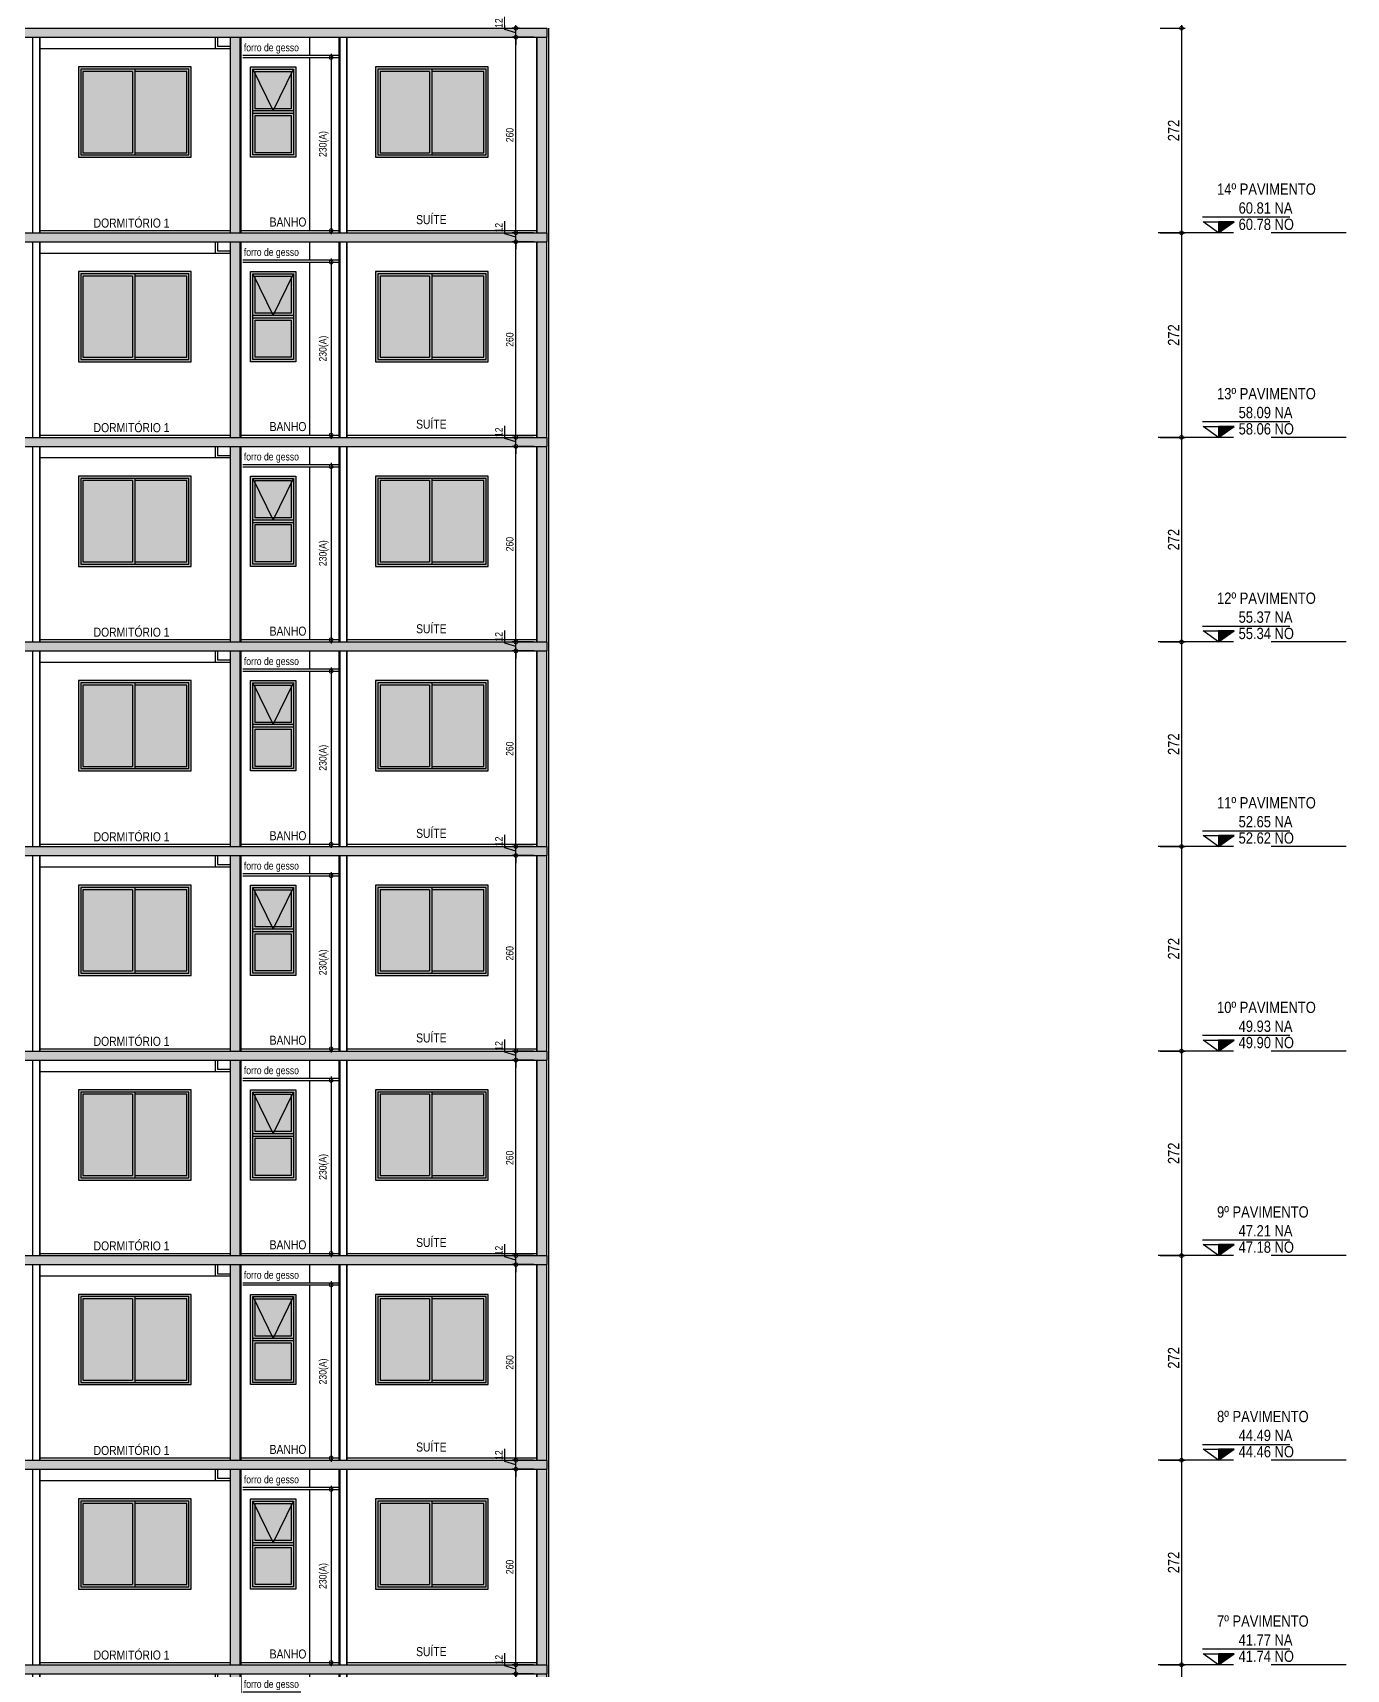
# Model space of a CAD drawing. Header units: metres. Extents: x -9138 to -7768, y 20 to 184.
# Drawn here: x -9002.3 to -8984.84, y 41.68 to 63.44 of the extents above; entities that cross this region are included whole.
import ezdxf
from ezdxf.enums import TextEntityAlignment as Align

# ---------------------------------------------------------------- set-up
doc = ezdxf.new("R2010")
doc.units = ezdxf.units.M
doc.linetypes.add('CTE ELEV$0$DASHEDX2', pattern=[1.5, 1, -0.5])
for name, color, linetype in [('ARQ-DIM EMBASAM', 2, 'Continuous'), ('CTE ELEV$0$ARQ-ALV ACAB', 4, 'Continuous'), ('CTE ELEV$0$ARQ-ALV OSSO', 5, 'Continuous'), ('CTE ELEV$0$ARQ-AUX1', 1, 'Continuous'), ('CTE ELEV$0$ARQ-CAX', 1, 'Continuous'), ('CTE ELEV$0$ARQ-DIM', 2, 'Continuous'), ('CTE ELEV$0$ARQ-EST', 2, 'Continuous'), ('CTE ELEV$0$ARQ-PRJ', 7, 'CTE ELEV$0$DASHEDX2'), ('CTE ELEV$0$ARQ-SIM', 1, 'Continuous'), ('CTE ELEV$0$ARQ-TXT', 2, 'Continuous'), ('CTE ELEV$0$ES-CORTE', 2, 'Continuous')]:
    doc.layers.add(name, color=color, linetype=linetype)
doc.layers.add('CTE ELEV$0$COR-CAIX', color=7, linetype='Continuous', true_color=0x45494e)
doc.styles.add('CTE ELEV$0$Adesa', font='ARIALN.TTF')
doc.dimstyles.new('CTE ELEV$0$ADESA 1-0050', dxfattribs={"dimtxt": 0.1, "dimasz": 0.1, "dimexe": 0.05, "dimexo": 0.05, "dimgap": 0.03, "dimtad": 1, "dimdec": 1, "dimlfac": 100, "dimzin": 12, "dimtxsty": 'CTE ELEV$0$Adesa', "dimblk": 'CTE ELEV$0$_DotSmall', "dimcen": 1, "dimdle": 0.05, "dimclrd": 1, "dimclre": 1, "dimclrt": 256, "dimazin": 3, "dimtm": 1e-09, "dimtfac": 1, "dimtdec": 1, "dimtmove": 1, "dimatfit": 0, "dimldrblk": 'CTE ELEV$0$_DotSmall', "dimfxl": 0.8, "dimtvp": 2, "dimtolj": 1, "dimtzin": 0, "dimarcsym": 0})

# ---------------------------------------------------------------- blocks, each defined once
blk = doc.blocks.new('CTE ELEV$0$V J 150x120')
at = {"layer": 'CTE ELEV$0$COR-CAIX'}
h = blk.add_hatch(color=256, dxfattribs=at)
h.dxf.hatch_style = 1
h.paths.add_polyline_path([(1.5, 1.2), (0, 1.2), (0, 0), (1.5, 0)])
h = blk.add_hatch(color=254, dxfattribs=at)
h.dxf.hatch_style = 1
h.paths.add_polyline_path([(0.72, 1.14), (0.06, 1.14), (0.06, 0.06), (0.72, 0.06)])
h.paths.add_polyline_path([(0.75, 0.06), (1.44, 0.06), (1.44, 1.14), (0.75, 1.14)])
for points in [[(1.5, 1.2), (0, 1.2), (0, 0), (1.5, 0)], [(1.47, 1.17), (0.03, 1.17), (0.03, 0.03), (1.47, 0.03)]]:
    blk.add_lwpolyline(points, close=True)
for points in [[(0.72, 1.14), (0.06, 1.14), (0.06, 0.06), (0.72, 0.06)], [(0.72, 1.14), (0.72, 0.06)], [(0.75, 1.17), (0.75, 0.03)], [(0.75, 0.06), (1.44, 0.06), (1.44, 1.14), (0.75, 1.14)]]:
    blk.add_lwpolyline(points)
blk = doc.blocks.new('CTE ELEV$0$V J 80x60')
at = {"layer": 'CTE ELEV$0$COR-CAIX'}
h = blk.add_hatch(color=256, dxfattribs=at)
h.dxf.hatch_style = 1
h.paths.add_polyline_path([(0, 1.2), (0.6, 1.2), (0.6, 0), (0, 0)])
h = blk.add_hatch(color=254, dxfattribs=at)
h.dxf.hatch_style = 1
h.paths.add_polyline_path([(0.54, 0.555), (0.06, 0.555), (0.06, 0.06), (0.54, 0.06)])
h.paths.add_polyline_path([(0.06, 1.108), (0.06, 0.645), (0.285, 0.645)], flags=17)
h.paths.add_polyline_path([(0.54, 1.108), (0.54, 1.14), (0.06, 1.14), (0.06, 1.108), (0.285, 0.645), (0.315, 0.645)])
h.paths.add_polyline_path([(0.54, 1.108), (0.315, 0.645), (0.54, 0.645)], flags=17)
at = {"layer": 'CTE ELEV$0$ARQ-CAX', "flags": 128}
for points in [[(0, 1.2), (0.6, 1.2), (0.6, 0), (0, 0)], [(0.03, 1.17), (0.57, 1.17), (0.57, 0.615), (0.03, 0.615)], [(0.03, 1.17), (0.57, 1.17), (0.57, 0.03), (0.03, 0.03)], [(0.06, 1.14), (0.54, 1.14), (0.54, 0.645), (0.06, 0.645)], [(0.03, 0.585), (0.57, 0.585), (0.57, 0.03), (0.03, 0.03)], [(0.06, 0.555), (0.54, 0.555), (0.54, 0.06), (0.06, 0.06)]]:
    blk.add_lwpolyline(points, close=True, dxfattribs=at)
at = {"layer": 'CTE ELEV$0$ARQ-PRJ'}
blk.add_lwpolyline([(0.03, 1.17), (0.3, 0.615), (0.57, 1.17)], dxfattribs=at)
blk = doc.blocks.new('CTE ELEV$0$_DotSmall')
at = {"color": 0, "linetype": 'ByBlock', "const_width": 0.5}
blk.add_lwpolyline([(-0.0625, 0, 1), (0.0625, 0, 1)], format="xyb", close=True, dxfattribs=at)
blk = doc.blocks.new('*D698')
at = {"layer": 'CTE ELEV$0$ES-CORTE', "color": 1, "lineweight": -2, "transparency": 16777216}
for p, q in [((23.295, 2.33), (23.58, 2.33)), ((23.53, 2.38), (23.53, -0.02)), ((23.295, 0.03), (23.58, 0.03))]:
    blk.add_line(p, q, dxfattribs=at)
at = {"layer": 'Defpoints', "color": 0, "transparency": 16777216}
for p in [(23.245, 2.33, 0), (23.245, 0.03, 0), (23.53, 0.03)]:
    blk.add_point(p, dxfattribs=at)
at = {"layer": 'CTE ELEV$0$ES-CORTE', "color": 1, "lineweight": -2, "transparency": 16777216, "xscale": 0.1, "yscale": 0.1, "zscale": 0.1}
for p, rotation in [((23.53, 2.33), 90), ((23.53, 0.03), 270)]:
    blk.add_blockref('CTE ELEV$0$_DotSmall', p, dxfattribs=dict(at, rotation=rotation))
at = {"layer": 'CTE ELEV$0$ES-CORTE', "transparency": 16777216, "insert": (23.434, 1.18), "char_height": 0.1, "attachment_point": 5, "rotation": 90, "style": 'CTE ELEV$0$Adesa'}
blk.add_mtext('\\A1;230(A)', dxfattribs=at)
blk = doc.blocks.new('*D702')
at = {"layer": 'CTE ELEV$0$ES-CORTE', "color": 1, "lineweight": -2, "transparency": 16777216}
for p, q in [((25.841, 2.704), (25.841, 2.873)), ((25.986, 2.66), (25.841, 2.704)), ((26.03, 2.72), (25.936, 2.72)), ((25.986, 2.72), (25.986, 2.82)), ((25.986, 2.6), (25.986, 2.72)), ((25.986, 2.6), (25.986, 2.72)), ((26.03, 2.6), (25.936, 2.6)), ((25.986, 2.6), (25.986, 2.5))]:
    blk.add_line(p, q, dxfattribs=at)
at = {"layer": 'Defpoints', "color": 0, "transparency": 16777216}
for p in [(25.986, 2.72), (26.08, 2.72, 0), (26.08, 2.6)]:
    blk.add_point(p, dxfattribs=at)
at = {"layer": 'CTE ELEV$0$ES-CORTE', "color": 1, "lineweight": -2, "transparency": 16777216, "xscale": 0.1, "yscale": 0.1, "zscale": 0.1}
for p, rotation in [((25.986, 2.72), 270), ((25.986, 2.6), 90)]:
    blk.add_blockref('CTE ELEV$0$_DotSmall', p, dxfattribs=dict(at, rotation=rotation))
at = {"layer": 'CTE ELEV$0$ES-CORTE', "transparency": 16777216, "insert": (25.76, 2.788), "char_height": 0.1, "attachment_point": 5, "rotation": 90, "style": 'CTE ELEV$0$Adesa'}
blk.add_mtext('\\A1;12', dxfattribs=at)
blk = doc.blocks.new('*D703')
at = {"layer": 'CTE ELEV$0$ES-CORTE', "color": 1, "lineweight": -2, "transparency": 16777216}
for p, q in [((25.986, -0.05), (25.986, 2.65)), ((26.224, 2.6), (25.936, 2.6)), ((26.219, 0), (25.936, 0))]:
    blk.add_line(p, q, dxfattribs=at)
at = {"layer": 'Defpoints', "color": 0, "transparency": 16777216}
for p in [(25.986, 2.6), (26.274, 2.6), (26.269, 0)]:
    blk.add_point(p, dxfattribs=at)
at = {"layer": 'CTE ELEV$0$ES-CORTE', "color": 1, "lineweight": -2, "transparency": 16777216, "xscale": 0.1, "yscale": 0.1, "zscale": 0.1}
for p, rotation in [((25.986, 2.6), 90), ((25.986, 0), 270)]:
    blk.add_blockref('CTE ELEV$0$_DotSmall', p, dxfattribs=dict(at, rotation=rotation))
at = {"layer": 'CTE ELEV$0$ES-CORTE', "transparency": 16777216, "insert": (25.905, 1.3), "char_height": 0.1, "attachment_point": 5, "rotation": 90, "style": 'CTE ELEV$0$Adesa'}
blk.add_mtext('\\A1;260', dxfattribs=at)
blk = doc.blocks.new('*U284')
h = blk.add_hatch()
h.set_pattern_fill('ANSI31', color=1, scale=0.00375, style=0)
h.set_pattern_definition([(45, (18.99673, 94.672672), (-0.0084189901, 0.0084189901), [])])
h.paths.add_polyline_path([(0.206, 0.146), (0.001, 0.146), (0, 0)])
at = {"color": 1}
blk.add_line((-0.213, 0.21), (0.95, 0.21), dxfattribs=at)
for points in [[(-0.205, 0.146), (0.001, 0.146), (0, 0), (-0.205, 0.146)], [(0.207, 0.146), (0.001, 0.146), (0, 0), (0.207, 0.146)]]:
    blk.add_lwpolyline(points, close=True, dxfattribs=at)
at = {"color": 1, "style": 'CTE ELEV$0$Adesa'}
blk.add_attdef('PAVIMENTO_001', (-0.02, 0.506), '', height=0.15, dxfattribs=at)
at = {"color": 3, "style": 'CTE ELEV$0$Adesa'}
blk.add_attdef('NA', text='', height=0.15, dxfattribs=at).set_placement((0.267, 0.21), align=Align.BOTTOM_LEFT)
blk.add_attdef('NO', text='', height=0.15, dxfattribs=at).set_placement((0.267, 0.188), align=Align.TOP_LEFT)
blk = doc.blocks.new('*D388')
at = {"layer": 'CTE ELEV$0$ARQ-DIM', "color": 1, "lineweight": -2, "transparency": 16777216}
for p, q in [((-8987.028, 41.79), (-8987.028, 38.97)), ((-8987.312, 41.74), (-8986.978, 41.74)), ((-8987.312, 39.02), (-8986.978, 39.02))]:
    blk.add_line(p, q, dxfattribs=at)
at = {"layer": 'Defpoints', "color": 0, "transparency": 16777216}
for p in [(-8987.362, 41.74), (-8987.362, 39.02), (-8987.028, 39.02)]:
    blk.add_point(p, dxfattribs=at)
at = {"layer": 'CTE ELEV$0$ARQ-DIM', "color": 1, "lineweight": -2, "transparency": 16777216, "xscale": 0.1, "yscale": 0.1, "zscale": 0.1}
for p, rotation in [((-8987.028, 41.74), 90), ((-8987.028, 39.02), 270)]:
    blk.add_blockref('CTE ELEV$0$_DotSmall', p, dxfattribs=dict(at, rotation=rotation))
at = {"layer": 'CTE ELEV$0$ARQ-DIM', "transparency": 16777216, "insert": (-8987.133, 40.38), "char_height": 0.1, "attachment_point": 5, "rotation": 90, "style": 'CTE ELEV$0$Adesa'}
blk.add_mtext('\\A1;{\\H1.5x;272}', dxfattribs=at)
blk = doc.blocks.new('*D389')
at = {"layer": 'CTE ELEV$0$ARQ-DIM', "color": 1, "lineweight": -2, "transparency": 16777216}
for p, q in [((-8987.312, 44.46), (-8986.978, 44.46)), ((-8987.028, 44.51), (-8987.028, 41.69)), ((-8987.312, 41.74), (-8986.978, 41.74))]:
    blk.add_line(p, q, dxfattribs=at)
at = {"layer": 'Defpoints', "color": 0, "transparency": 16777216}
for p in [(-8987.362, 44.46), (-8987.362, 41.74), (-8987.028, 41.74)]:
    blk.add_point(p, dxfattribs=at)
at = {"layer": 'CTE ELEV$0$ARQ-DIM', "color": 1, "lineweight": -2, "transparency": 16777216, "xscale": 0.1, "yscale": 0.1, "zscale": 0.1}
for p, rotation in [((-8987.028, 44.46), 90), ((-8987.028, 41.74), 270)]:
    blk.add_blockref('CTE ELEV$0$_DotSmall', p, dxfattribs=dict(at, rotation=rotation))
at = {"layer": 'CTE ELEV$0$ARQ-DIM', "transparency": 16777216, "insert": (-8987.133, 43.1), "char_height": 0.1, "attachment_point": 5, "rotation": 90, "style": 'CTE ELEV$0$Adesa'}
blk.add_mtext('\\A1;{\\H1.5x;272}', dxfattribs=at)
blk = doc.blocks.new('*D390')
at = {"layer": 'CTE ELEV$0$ARQ-DIM', "color": 1, "lineweight": -2, "transparency": 16777216}
for p, q in [((-8987.028, 47.23), (-8987.028, 44.41)), ((-8987.312, 47.18), (-8986.978, 47.18)), ((-8987.312, 44.46), (-8986.978, 44.46))]:
    blk.add_line(p, q, dxfattribs=at)
at = {"layer": 'Defpoints', "color": 0, "transparency": 16777216}
for p in [(-8987.362, 47.18), (-8987.362, 44.46), (-8987.028, 44.46)]:
    blk.add_point(p, dxfattribs=at)
at = {"layer": 'CTE ELEV$0$ARQ-DIM', "color": 1, "lineweight": -2, "transparency": 16777216, "xscale": 0.1, "yscale": 0.1, "zscale": 0.1}
for p, rotation in [((-8987.028, 47.18), 90), ((-8987.028, 44.46), 270)]:
    blk.add_blockref('CTE ELEV$0$_DotSmall', p, dxfattribs=dict(at, rotation=rotation))
at = {"layer": 'CTE ELEV$0$ARQ-DIM', "transparency": 16777216, "insert": (-8987.133, 45.82), "char_height": 0.1, "attachment_point": 5, "rotation": 90, "style": 'CTE ELEV$0$Adesa'}
blk.add_mtext('\\A1;{\\H1.5x;272}', dxfattribs=at)
blk = doc.blocks.new('*D391')
at = {"layer": 'CTE ELEV$0$ARQ-DIM', "color": 1, "lineweight": -2, "transparency": 16777216}
for p, q in [((-8987.312, 49.9), (-8986.978, 49.9)), ((-8987.028, 49.95), (-8987.028, 47.13)), ((-8987.312, 47.18), (-8986.978, 47.18))]:
    blk.add_line(p, q, dxfattribs=at)
at = {"layer": 'Defpoints', "color": 0, "transparency": 16777216}
for p in [(-8987.362, 49.9), (-8987.362, 47.18), (-8987.028, 47.18)]:
    blk.add_point(p, dxfattribs=at)
at = {"layer": 'CTE ELEV$0$ARQ-DIM', "color": 1, "lineweight": -2, "transparency": 16777216, "xscale": 0.1, "yscale": 0.1, "zscale": 0.1}
for p, rotation in [((-8987.028, 49.9), 90), ((-8987.028, 47.18), 270)]:
    blk.add_blockref('CTE ELEV$0$_DotSmall', p, dxfattribs=dict(at, rotation=rotation))
at = {"layer": 'CTE ELEV$0$ARQ-DIM', "transparency": 16777216, "insert": (-8987.133, 48.54), "char_height": 0.1, "attachment_point": 5, "rotation": 90, "style": 'CTE ELEV$0$Adesa'}
blk.add_mtext('\\A1;{\\H1.5x;272}', dxfattribs=at)
blk = doc.blocks.new('*D392')
at = {"layer": 'CTE ELEV$0$ARQ-DIM', "color": 1, "lineweight": -2, "transparency": 16777216}
for p, q in [((-8987.028, 52.67), (-8987.028, 49.85)), ((-8987.312, 52.62), (-8986.978, 52.62)), ((-8987.312, 49.9), (-8986.978, 49.9))]:
    blk.add_line(p, q, dxfattribs=at)
at = {"layer": 'Defpoints', "color": 0, "transparency": 16777216}
for p in [(-8987.362, 52.62), (-8987.362, 49.9), (-8987.028, 49.9)]:
    blk.add_point(p, dxfattribs=at)
at = {"layer": 'CTE ELEV$0$ARQ-DIM', "color": 1, "lineweight": -2, "transparency": 16777216, "xscale": 0.1, "yscale": 0.1, "zscale": 0.1}
for p, rotation in [((-8987.028, 52.62), 90), ((-8987.028, 49.9), 270)]:
    blk.add_blockref('CTE ELEV$0$_DotSmall', p, dxfattribs=dict(at, rotation=rotation))
at = {"layer": 'CTE ELEV$0$ARQ-DIM', "transparency": 16777216, "insert": (-8987.133, 51.26), "char_height": 0.1, "attachment_point": 5, "rotation": 90, "style": 'CTE ELEV$0$Adesa'}
blk.add_mtext('\\A1;{\\H1.5x;272}', dxfattribs=at)
blk = doc.blocks.new('*D393')
at = {"layer": 'CTE ELEV$0$ARQ-DIM', "color": 1, "lineweight": -2, "transparency": 16777216}
for p, q in [((-8987.312, 55.34), (-8986.978, 55.34)), ((-8987.028, 55.39), (-8987.028, 52.57)), ((-8987.312, 52.62), (-8986.978, 52.62))]:
    blk.add_line(p, q, dxfattribs=at)
at = {"layer": 'Defpoints', "color": 0, "transparency": 16777216}
for p in [(-8987.362, 55.34), (-8987.362, 52.62), (-8987.028, 52.62)]:
    blk.add_point(p, dxfattribs=at)
at = {"layer": 'CTE ELEV$0$ARQ-DIM', "color": 1, "lineweight": -2, "transparency": 16777216, "xscale": 0.1, "yscale": 0.1, "zscale": 0.1}
for p, rotation in [((-8987.028, 55.34), 90), ((-8987.028, 52.62), 270)]:
    blk.add_blockref('CTE ELEV$0$_DotSmall', p, dxfattribs=dict(at, rotation=rotation))
at = {"layer": 'CTE ELEV$0$ARQ-DIM', "transparency": 16777216, "insert": (-8987.133, 53.98), "char_height": 0.1, "attachment_point": 5, "rotation": 90, "style": 'CTE ELEV$0$Adesa'}
blk.add_mtext('\\A1;{\\H1.5x;272}', dxfattribs=at)
blk = doc.blocks.new('*D394')
at = {"layer": 'CTE ELEV$0$ARQ-DIM', "color": 1, "lineweight": -2, "transparency": 16777216}
for p, q in [((-8987.028, 58.11), (-8987.028, 55.29)), ((-8987.312, 58.06), (-8986.978, 58.06)), ((-8987.312, 55.34), (-8986.978, 55.34))]:
    blk.add_line(p, q, dxfattribs=at)
at = {"layer": 'Defpoints', "color": 0, "transparency": 16777216}
for p in [(-8987.362, 58.06), (-8987.362, 55.34), (-8987.028, 55.34)]:
    blk.add_point(p, dxfattribs=at)
at = {"layer": 'CTE ELEV$0$ARQ-DIM', "color": 1, "lineweight": -2, "transparency": 16777216, "xscale": 0.1, "yscale": 0.1, "zscale": 0.1}
for p, rotation in [((-8987.028, 58.06), 90), ((-8987.028, 55.34), 270)]:
    blk.add_blockref('CTE ELEV$0$_DotSmall', p, dxfattribs=dict(at, rotation=rotation))
at = {"layer": 'CTE ELEV$0$ARQ-DIM', "transparency": 16777216, "insert": (-8987.133, 56.7), "char_height": 0.1, "attachment_point": 5, "rotation": 90, "style": 'CTE ELEV$0$Adesa'}
blk.add_mtext('\\A1;{\\H1.5x;272}', dxfattribs=at)
blk = doc.blocks.new('*D395')
at = {"layer": 'CTE ELEV$0$ARQ-DIM', "color": 1, "lineweight": -2, "transparency": 16777216}
for p, q in [((-8987.312, 60.78), (-8986.978, 60.78)), ((-8987.028, 60.83), (-8987.028, 58.01)), ((-8987.312, 58.06), (-8986.978, 58.06))]:
    blk.add_line(p, q, dxfattribs=at)
at = {"layer": 'Defpoints', "color": 0, "transparency": 16777216}
for p in [(-8987.362, 60.78), (-8987.362, 58.06), (-8987.028, 58.06)]:
    blk.add_point(p, dxfattribs=at)
at = {"layer": 'CTE ELEV$0$ARQ-DIM', "color": 1, "lineweight": -2, "transparency": 16777216, "xscale": 0.1, "yscale": 0.1, "zscale": 0.1}
for p, rotation in [((-8987.028, 60.78), 90), ((-8987.028, 58.06), 270)]:
    blk.add_blockref('CTE ELEV$0$_DotSmall', p, dxfattribs=dict(at, rotation=rotation))
at = {"layer": 'CTE ELEV$0$ARQ-DIM', "transparency": 16777216, "insert": (-8987.133, 59.42), "char_height": 0.1, "attachment_point": 5, "rotation": 90, "style": 'CTE ELEV$0$Adesa'}
blk.add_mtext('\\A1;{\\H1.5x;272}', dxfattribs=at)
blk = doc.blocks.new('*D396')
at = {"layer": 'CTE ELEV$0$ARQ-DIM', "color": 1, "lineweight": -2, "transparency": 16777216}
for p, q in [((-8987.028, 63.55), (-8987.028, 60.73)), ((-8987.312, 63.5), (-8986.978, 63.5)), ((-8987.312, 60.78), (-8986.978, 60.78))]:
    blk.add_line(p, q, dxfattribs=at)
at = {"layer": 'Defpoints', "color": 0, "transparency": 16777216}
for p in [(-8987.362, 63.5), (-8987.362, 60.78), (-8987.028, 60.78)]:
    blk.add_point(p, dxfattribs=at)
at = {"layer": 'CTE ELEV$0$ARQ-DIM', "color": 1, "lineweight": -2, "transparency": 16777216, "xscale": 0.1, "yscale": 0.1, "zscale": 0.1}
for p, rotation in [((-8987.028, 63.5), 90), ((-8987.028, 60.78), 270)]:
    blk.add_blockref('CTE ELEV$0$_DotSmall', p, dxfattribs=dict(at, rotation=rotation))
at = {"layer": 'CTE ELEV$0$ARQ-DIM', "transparency": 16777216, "insert": (-8987.133, 62.14), "char_height": 0.1, "attachment_point": 5, "rotation": 90, "style": 'CTE ELEV$0$Adesa'}
blk.add_mtext('\\A1;{\\H1.5x;272}', dxfattribs=at)
blk = doc.blocks.new('CTE ELEV$0$CT AA TIPO')
at = {"layer": 'CTE ELEV$0$ARQ-EST'}
h = blk.add_hatch(color=8, dxfattribs=at)
h.dxf.hatch_style = 1
h.paths.add_polyline_path([(26.3999, 2.72), (5.02, 2.72), (5.02, 2.6), (26.3999, 2.6)])
h = blk.add_hatch(color=8, dxfattribs=at)
h.dxf.hatch_style = 1
h.paths.add_polyline_path([(5.1499, 2.6), (5.02, 2.6), (5.02, 0), (5.1499, 0)])
h.paths.add_polyline_path([(7.8099, 2.6), (7.68, 2.6), (7.68, 0), (7.8099, 0)])
h.paths.add_polyline_path([(13.54, 2.6), (13.41, 2.6), (13.41, 0), (13.54, 0)])
h.paths.add_polyline_path([(15.2999, 2.6), (15.1699, 2.6), (15.1699, 0), (15.2999, 0)])
h.paths.add_polyline_path([(17.05, 2.6), (16.92, 2.6), (16.92, 0), (17.05, 0)])
h.paths.add_polyline_path([(22.3199, 2.6), (22.19, 2.6), (22.19, 0), (22.3199, 0)])
h.paths.add_polyline_path([(26.3999, 2.6), (26.2699, 2.6), (26.2699, 0), (26.3999, 0)])
at = {"layer": 'CTE ELEV$0$ARQ-ALV ACAB'}
for p, q in [((26.4249, 0, 0), (26.4249, 2.72, 0)), ((19.66, 0, 0), (19.66, 2.6, 0)), ((22.3349, 0, 0), (22.3349, 2.6, 0)), ((23.635, 0, 0), (23.635, 2.6, 0)), ((23.745, 0, 0), (23.745, 2.6, 0)), ((26.2649, 0, 0), (26.2649, 2.6, 0)), ((19.66, 0.03, 0), (22.1899, 0.03, 0)), ((22.3349, 0.03, 0), (23.635, 0.03, 0)), ((23.745, 0.03, 0), (26.2649, 0.03, 0))]:
    blk.add_line(p, q, dxfattribs=at)
at = {"layer": 'CTE ELEV$0$ARQ-ALV OSSO'}
for p, q in [((19.565, 0, 0), (19.565, 2.6, 0)), ((19.655, 0, 0), (19.655, 2.6, 0)), ((23.65, 0, 0), (23.65, 2.6, 0)), ((23.74, 0, 0), (23.74, 2.6, 0))]:
    blk.add_line(p, q, dxfattribs=at)
at = {"layer": 'CTE ELEV$0$ARQ-AUX1'}
for p, q in [((19.66, 2.45, 0), (22.19, 2.45, 0)), ((23.245, 2.36, 0), (23.245, 2.6, 0)), ((22.355, 2.36, 0), (23.635, 2.36, 0)), ((22.355, 2.33, 0), (23.635, 2.33, 0)), ((23.245, 0.03, 0), (23.245, 2.33, 0))]:
    blk.add_line(p, q, dxfattribs=at)
at = {"layer": 'CTE ELEV$0$ARQ-AUX1', "elevation": 0}
for points in [[(21.99, 2.6), (21.99, 2.45), (22.19, 2.45)], [(22.02, 2.6), (22.02, 2.48), (22.19, 2.48)]]:
    blk.add_lwpolyline(points, dxfattribs=at)
at = {"layer": 'CTE ELEV$0$ES-CORTE'}
for p, q in [((5.02, 2.72, 0), (26.3999, 2.72, 0)), ((26.3999, 2.72, 0), (26.3999, 2.6, 0)), ((5.02, 2.6, 0), (26.3999, 2.6, 0)), ((22.19, 0, 0), (22.19, 2.6, 0)), ((22.3199, 0, 0), (22.3199, 2.6, 0)), ((26.2699, 0, 0), (26.2699, 2.6, 0)), ((26.3999, 0, 0), (26.3999, 2.6, 0)), ((5.015, 0, 0), (26.3999, 0, 0))]:
    blk.add_line(p, q, dxfattribs=at)
at = {"layer": 'CTE ELEV$0$ARQ-CAX'}
for name, p in [('CTE ELEV$0$V J 150x120', (20.17, 1.005, 0)), ('CTE ELEV$0$V J 80x60', (22.46, 1.005, 0)), ('CTE ELEV$0$V J 150x120', (24.12, 1.005, 0))]:
    blk.add_blockref(name, p, dxfattribs=at)
at = {"layer": 'CTE ELEV$0$ARQ-TXT', "style": 'CTE ELEV$0$Adesa'}
for s, height, p in [('forro de gesso', 0.1, (22.7358, 2.4504, 0)), ('DORMITÓRIO 1', 0.12, (20.8764, 0.1441)), ('SUÍTE', 0.12, (24.8624, 0.1896)), ('BANHO', 0.12, (22.9567, 0.1435))]:
    blk.add_text(s, height=height, dxfattribs=at).set_placement(p, align=Align.MIDDLE)
at = {"layer": 'CTE ELEV$0$ES-CORTE', "color": 8}
for base, p1, p2, picture, middle in [((25.9859, 2.72, 0), (26.0802, 2.6, 0), (26.0802, 2.72, 0), '*D702', (25.7605, 2.7336, 0)), ((25.9859, 2.6, 0), (26.2694, 0, 0), (26.2744, 2.6, 0), '*D703', (25.9048, 1.3, 0))]:
    dim = blk.add_linear_dim(base=base, p1=p1, p2=p2, angle=90, dimstyle='CTE ELEV$0$ADESA 1-0050', dxfattribs=at)
    dim.commit()
    dim.dimension.update_dxf_attribs({"geometry": picture, "text_midpoint": middle})
dim = blk.add_linear_dim(base=(23.53, 0.03, 0), p1=(23.245, 2.33, 0), p2=(23.245, 0.03, 0), angle=90, text='<>(A)', dimstyle='CTE ELEV$0$ADESA 1-0050', dxfattribs=at)
dim.commit()
dim.dimension.update_dxf_attribs({"geometry": '*D698', "text_midpoint": (23.4344, 1.18, 0)})
blk = doc.blocks.new('CTE ELEV')
at = {"layer": 'CTE ELEV$0$ARQ-PRJ'}
for p, q in [((-8984.8372, 60.78), (-8987.3618, 60.78)), ((-8984.8372, 58.06), (-8987.3618, 58.06)), ((-8984.8372, 55.34), (-8987.3618, 55.34)), ((-8984.8372, 52.62), (-8987.3618, 52.62)), ((-8984.8372, 49.9), (-8987.3618, 49.9)), ((-8984.8372, 47.18), (-8987.3618, 47.18)), ((-8984.8372, 44.46), (-8987.3618, 44.46)), ((-8984.8372, 41.74), (-8987.3618, 41.74))]:
    blk.add_line(p, q, dxfattribs=at)
at = {"layer": 'CTE ELEV$0$ARQ-AUX1'}
for p in [(-9021.8644, 60.78, 0), (-9021.8644, 58.06, 0), (-9021.8644, 58.06, 0), (-9021.8644, 55.34, 0), (-9021.8644, 52.62, 0), (-9021.8644, 49.9, 0), (-9021.8644, 47.18, 0), (-9021.8644, 44.46, 0), (-9021.8644, 41.74, 0), (-9021.8644, 39.02, 0)]:
    blk.add_blockref('CTE ELEV$0$CT AA TIPO', p, dxfattribs=at)
at = {"layer": 'CTE ELEV$0$ARQ-SIM', "color": 1}
for p, values in [((-8986.5354, 60.78), {'PAVIMENTO_001': '14º PAVIMENTO', 'NA': '60.81 NA', 'NO': '60.78 NO'}), ((-8986.5354, 58.06), {'PAVIMENTO_001': '13º PAVIMENTO', 'NA': '58.09 NA', 'NO': '58.06 NO'}), ((-8986.5354, 55.34), {'PAVIMENTO_001': '12º PAVIMENTO', 'NA': '55.37 NA', 'NO': '55.34 NO'}), ((-8986.5354, 52.62), {'PAVIMENTO_001': '11º PAVIMENTO', 'NA': '52.65 NA', 'NO': '52.62 NO'}), ((-8986.5354, 49.9), {'PAVIMENTO_001': '10º PAVIMENTO', 'NA': '49.93 NA', 'NO': '49.90 NO'}), ((-8986.5354, 47.18), {'PAVIMENTO_001': '9º PAVIMENTO', 'NA': '47.21 NA', 'NO': '47.18 NO'}), ((-8986.5354, 44.46), {'PAVIMENTO_001': '8º PAVIMENTO', 'NA': '44.49 NA', 'NO': '44.46 NO'}), ((-8986.5354, 41.74), {'PAVIMENTO_001': '7º PAVIMENTO', 'NA': '41.77 NA', 'NO': '41.74 NO'})]:
    blk.add_blockref('*U284', p, dxfattribs=at).add_auto_attribs(values)
at = {"layer": 'CTE ELEV$0$ARQ-DIM'}
for base, p1, p2, picture, middle in [((-8987.0279, 60.78), (-8987.3618, 63.5), (-8987.3618, 60.78), '*D396', (-8987.1332, 62.14)), ((-8987.0279, 58.06), (-8987.3618, 60.78), (-8987.3618, 58.06), '*D395', (-8987.1332, 59.42)), ((-8987.0279, 55.34), (-8987.3618, 58.06), (-8987.3618, 55.34), '*D394', (-8987.1332, 56.7)), ((-8987.0279, 52.62), (-8987.3618, 55.34), (-8987.3618, 52.62), '*D393', (-8987.1332, 53.98)), ((-8987.0279, 49.9), (-8987.3618, 52.62), (-8987.3618, 49.9), '*D392', (-8987.1332, 51.26)), ((-8987.0279, 47.18), (-8987.3618, 49.9), (-8987.3618, 47.18), '*D391', (-8987.1332, 48.54)), ((-8987.0279, 44.46), (-8987.3618, 47.18), (-8987.3618, 44.46), '*D390', (-8987.1332, 45.82)), ((-8987.0279, 41.74), (-8987.3618, 44.46), (-8987.3618, 41.74), '*D389', (-8987.1332, 43.1)), ((-8987.0279, 39.02), (-8987.3618, 41.74), (-8987.3618, 39.02), '*D388', (-8987.1332, 40.38))]:
    dim = blk.add_linear_dim(base=base, p1=p1, p2=p2, angle=90, text='{\\H1.5x;<>}', dimstyle='CTE ELEV$0$ADESA 1-0050', dxfattribs=at)
    dim.commit()
    dim.dimension.update_dxf_attribs({"geometry": picture, "text_midpoint": middle})

msp = doc.modelspace()

# ---------------------------------------------------------------- block references
at = {"layer": 'ARQ-DIM EMBASAM'}
msp.add_blockref('CTE ELEV', (0, 0), dxfattribs=at)

doc.saveas('drawing.dxf')
